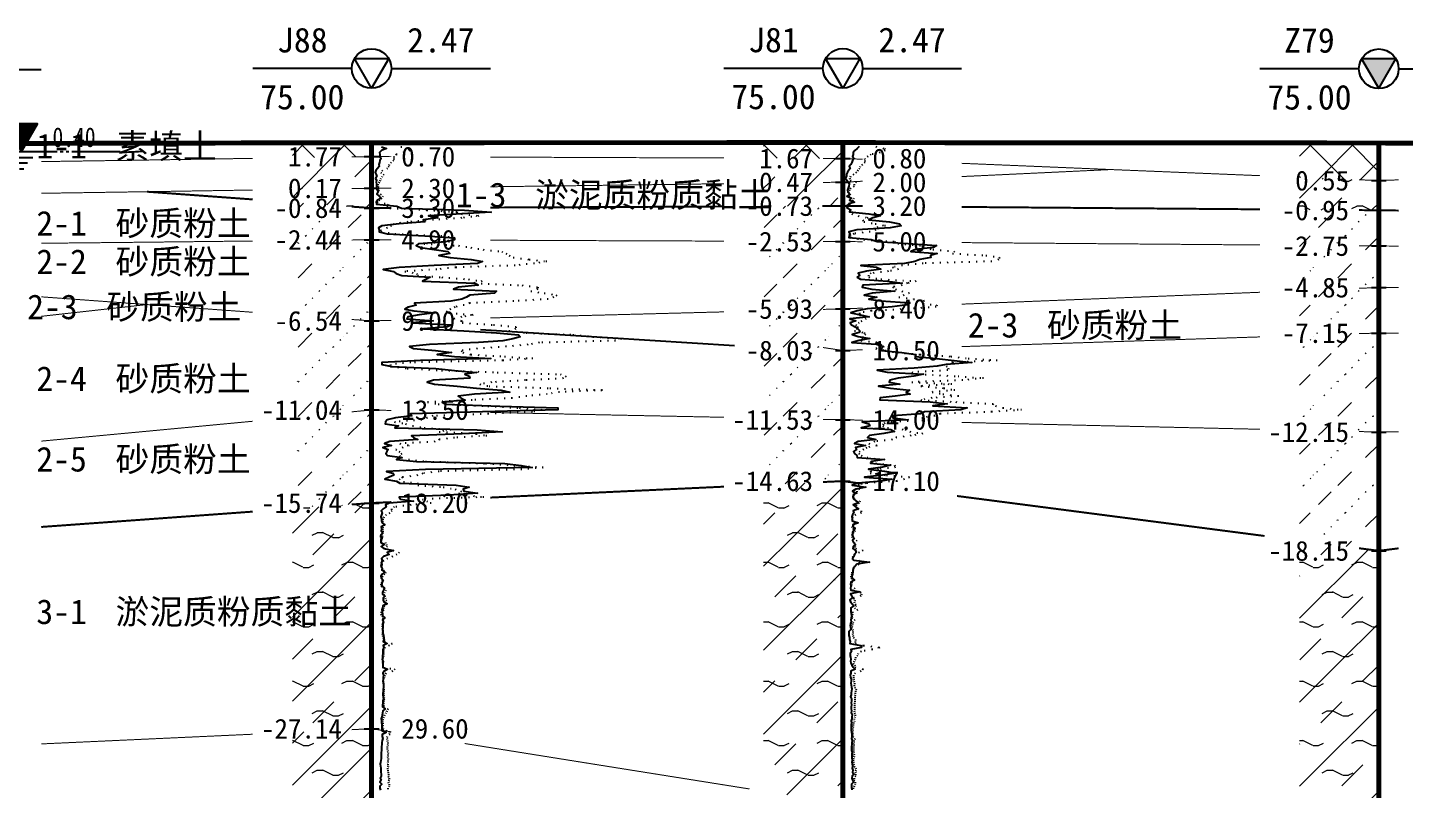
# Model space of a CAD drawing. Extents: x -37 to 3540, y -1485 to 297.
# Drawn here: x 127 to 266.1, y -1333.7 to -1256.7 of the extents above; entities that cross this region are included whole.
import ezdxf
from ezdxf.enums import TextEntityAlignment as Align

# ---------------------------------------------------------------- set-up
doc = ezdxf.new("R2010")
doc.units = 0
doc.linetypes.add('DOT', pattern=[6.35, 0, -6.35])
doc.layers.get('0').update_dxf_attribs({"linetype": 'CONTINUOUS'})
for name, color, linetype in [('CURVE', 200, 'CONTINUOUS'), ('HOLE', 41, 'CONTINUOUS'), ('STRATUM', 241, 'CONTINUOUS')]:
    doc.layers.add(name, color=color, linetype=linetype)
doc.layers.add('HATCH', color=7, linetype='CONTINUOUS', lineweight=13)
doc.styles.add('ST', font='')
doc.styles.get('ST').set_extended_font_data('SimSun')
pattern_1 = [(45, (112.367, -1485), (-2.12132, 2.12132), [10, 0]), (135, (112.367, -1485), (-2.12132, -2.12132), [10, 0])]
pattern_2 = [(45, (112.367, -1485), (-4.24264, 4.24264), [10, 0]), (45, (113.428, -1488.182), (-2.12132, 6.36396), [3, -3])]
pattern_3 = [(45, (112.367, -1485), (-4.24264, 4.24264), [10, 0]), (45, (113.428, -1488.182), (-2.12132, 6.36396), [3, -3]), (26.565, (113.4412, -1485.2536), (5.999823, 5.999812), [0.567, -12.849]), (0, (112.874, -1485.2536), (0, 6), [0.567, -5.433]), (26.565, (110.7857, -1485), (5.999823, 5.999812), [0.567, -12.849]), (0, (111.293, -1484.7464), (0, 6), [0.567, -5.433]), (153.435, (112.8742, -1485.2536), (-5.999818, -5e-06), [1.134, -12.2826]), (26.565, (116.4412, -1482.2536), (5.999823, 5.999812), [0.567, -12.849]), (0, (115.874, -1482.2536), (0, 6), [0.567, -5.433]), (26.565, (113.7857, -1482), (5.999823, 5.999812), [0.567, -12.849]), (0, (114.293, -1481.7464), (0, 6), [0.567, -5.433]), (153.435, (115.8742, -1482.2536), (-5.999818, -5e-06), [1.134, -12.2826])]
pattern_4 = [(45, (112.367, -1485), (-7e-07, 6.99998), [1.97196, -7.92754]), (45, (115.18, -1482.171), (-7e-07, 6.99998), [1.99367, -7.90583]), (45, (117.4345, -1479.918), (-7e-07, 6.99998), [1.8136, -8.08588]), (26.565, (112.367, -1481.5), (7, 7), [0.0965, -15.55598]), (36.8699, (113.067, -1480.8), (7, 7), [0.19775, -34.80225]), (315, (115.867, -1478.024), (6.99998, 1e-06), [0.03305, -9.86644]), (26.565, (115.867, -1485), (7, 7), [0.14475, -15.50773]), (26.565, (116.567, -1484.3), (7, 7), [0.10528, -15.5472]), (90, (116.917, -1483.95), (-7, -5e-07), [0.02877, -6.97123]), (26.565, (117.267, -1483.6), (7, 7), [0.091, -31.21394]), (36.8699, (117.967, -1482.9), (7, 7), [0.1107, -34.8893]), (45, (118.667, -1482.2), (-2e-07, 6.99998), [0.10911, -9.79038]), (315, (119.281, -1481.452), (6.99998, 1e-06), [0.03305, -9.86644]), (36.8699, (113.767, -1480.1), (7, 7), [0.10224, -34.89776]), (53.1301, (114.467, -1479.4), (14, 21), [0.13438, -34.86562]), (53.1301, (115.167, -1478.7), (14, 21), [0.12625, -34.87375])]

# ---------------------------------------------------------------- blocks, each defined once
blk = doc.blocks.new('H_cpt_hole')
for p, q in [((-1.73, 1), (1.73, 1)), ((0, -2), (-1.73, 1)), ((1.73, 1), (0, -2))]:
    blk.add_line(p, q)
blk.add_circle((0, 0), 2)
blk = doc.blocks.new('H_spt_hole')
blk.add_hatch(color=256).paths.add_polyline_path([(1.73, 1), (-1.73, 1), (0, -2)])
blk.add_lwpolyline([(0, -2), (1.73, 1), (-1.73, 1)], close=True)
blk.add_circle((0, 0), 2)
blk = doc.blocks.new('Gwl')
blk.add_lwpolyline([(0, 0, 0, 3.22, 0), (0, 2.79, 3.22, 3.22, 0)], format="xyseb")
blk.add_lwpolyline([(0, 0), (1.61, 2.79), (-1.61, 2.79)], close=True)
for points in [[(-2.63, 0), (3.61, 0)], [(3.93, 0), (4.21, 0)], [(4.53, 0), (4.8, 0)], [(5.09, 0), (9.99, 0)], [(-1.09, -0.61), (1.16, -0.61)], [(-0.54, -1.14), (0.61, -1.14)], [(-0.19, -1.74), (0.26, -1.74)]]:
    blk.add_lwpolyline(points)
at = {"style": 'ST', "width": 0.8}
blk.add_attdef('*GWL', (3.14, 0.45), '', height=2, dxfattribs=at)

msp = doc.modelspace()

# ---------------------------------------------------------------- hatches: boundary and pattern name
at = {"layer": 'HATCH'}
h = msp.add_hatch(dxfattribs=at)
h.set_pattern_fill('STT', color=50, style=0)
h.set_pattern_definition(pattern_1)
h.paths.add_polyline_path([(161.79, -1268.35), (153.79, -1268.37), (153.79, -1269.87), (161.79, -1269.75)])
h.paths.add_polyline_path([(152.58, -1271.24), (159.27, -1271.24), (159.27, -1268.32), (152.58, -1268.32)], flags=9)
h = msp.add_hatch(dxfattribs=at)
h.set_pattern_fill('FZNT', color=32, style=0)
h.set_pattern_definition(pattern_2)
h.paths.add_polyline_path([(161.79, -1269.75), (153.79, -1269.87), (153.79, -1273.07), (161.79, -1272.95)])
h.paths.add_polyline_path([(152.58, -1274.44), (159.28, -1274.44), (159.28, -1271.51), (152.58, -1271.51)], flags=9)
h.paths.add_polyline_path([(152.58, -1271.24), (159.27, -1271.24), (159.27, -1268.32), (152.58, -1268.32)], flags=9)
h = msp.add_hatch(dxfattribs=at)
h.set_pattern_fill('STT', color=50, style=0)
h.set_pattern_definition(pattern_1)
h.paths.add_polyline_path([(209.38, -1268.34), (201.38, -1268.34), (201.38, -1269.91), (209.38, -1269.94)])
h.paths.add_polyline_path([(200.17, -1271.43), (206.87, -1271.43), (206.87, -1268.49), (200.17, -1268.49)], flags=9)
h = msp.add_hatch(dxfattribs=at)
h.set_pattern_fill('FZNT', color=32, style=0)
h.set_pattern_definition(pattern_2)
h.paths.add_polyline_path([(209.38, -1269.94), (201.38, -1269.91), (201.38, -1272.44), (209.38, -1272.34)])
h.paths.add_polyline_path([(180.07, -1276.29), (206.74, -1276.29), (206.74, -1271.35), (180.07, -1271.35)], flags=9)
h.paths.add_polyline_path([(200.17, -1273.83), (206.87, -1273.83), (206.87, -1270.89), (200.17, -1270.89)], flags=9)
h.paths.add_polyline_path([(200.17, -1271.43), (206.87, -1271.43), (206.87, -1268.49), (200.17, -1268.49)], flags=9)
h = msp.add_hatch(dxfattribs=at)
h.set_pattern_fill('STT', color=50, style=0)
h.set_pattern_definition(pattern_1)
h.paths.add_polyline_path([(263.52, -1268.38), (255.52, -1268.37), (255.52, -1271.85), (263.52, -1272.18)])
h.paths.add_polyline_path([(254.31, -1273.66), (261.01, -1273.66), (261.01, -1270.73), (254.31, -1270.73)], flags=9)
h = msp.add_hatch(dxfattribs=at)
h.set_pattern_fill('YNFNT', color=251, style=0)
h.set_pattern_definition(pattern_3)
h.paths.add_polyline_path([(209.38, -1272.34), (201.38, -1272.44), (201.38, -1274.77), (209.38, -1274.74)])
h.paths.add_polyline_path([(180.07, -1276.29), (206.74, -1276.29), (206.74, -1271.35), (180.07, -1271.35)], flags=9)
h.paths.add_polyline_path([(198.74, -1276.23), (206.87, -1276.23), (206.87, -1273.29), (198.74, -1273.29)], flags=9)
h.paths.add_polyline_path([(200.17, -1273.83), (206.87, -1273.83), (206.87, -1270.89), (200.17, -1270.89)], flags=9)
h = msp.add_hatch(dxfattribs=at)
h.set_pattern_fill('YNFNT', color=251, style=0)
h.set_pattern_definition(pattern_3)
h.paths.add_polyline_path([(263.52, -1272.18), (255.52, -1271.85), (255.52, -1275.11), (263.52, -1275.18)])
h.paths.add_polyline_path([(252.88, -1276.66), (261.01, -1276.66), (261.01, -1273.73), (252.88, -1273.73)], flags=9)
h.paths.add_polyline_path([(254.31, -1273.66), (261.01, -1273.66), (261.01, -1270.73), (254.31, -1270.73)], flags=9)
h = msp.add_hatch(dxfattribs=at)
h.set_pattern_fill('YNFNT', color=251, style=0)
h.set_pattern_definition(pattern_3)
h.paths.add_polyline_path([(161.79, -1272.95), (153.79, -1273.07), (153.79, -1274.37), (161.79, -1274.95)])
h.paths.add_polyline_path([(151.15, -1276.44), (159.28, -1276.44), (159.28, -1273.51), (151.15, -1273.51)], flags=9)
h.paths.add_polyline_path([(152.58, -1274.44), (159.28, -1274.44), (159.28, -1271.51), (152.58, -1271.51)], flags=9)
h = msp.add_hatch(dxfattribs=at)
h.set_pattern_fill('SZFT', color=52, style=0)
h.set_pattern_definition(pattern_4)
h.paths.add_polyline_path([(209.38, -1274.74), (201.38, -1274.77), (201.38, -1278.31), (209.38, -1278.34)])
h.paths.add_polyline_path([(180.07, -1276.29), (206.74, -1276.29), (206.74, -1271.35), (180.07, -1271.35)], flags=9)
h.paths.add_polyline_path([(198.74, -1279.83), (206.87, -1279.83), (206.87, -1276.89), (198.74, -1276.89)], flags=9)
h.paths.add_polyline_path([(198.74, -1276.23), (206.87, -1276.23), (206.87, -1273.29), (198.74, -1273.29)], flags=9)
h = msp.add_hatch(dxfattribs=at)
h.set_pattern_fill('SZFT', color=52, style=0)
h.set_pattern_definition(pattern_4)
h.paths.add_polyline_path([(161.79, -1274.95), (153.79, -1274.37), (153.79, -1278.24), (161.79, -1278.15)])
h.paths.add_polyline_path([(151.15, -1279.64), (159.27, -1279.64), (159.27, -1276.74), (151.15, -1276.74)], flags=9)
h.paths.add_polyline_path([(151.15, -1276.44), (159.28, -1276.44), (159.28, -1273.51), (151.15, -1273.51)], flags=9)
h = msp.add_hatch(dxfattribs=at)
h.set_pattern_fill('SZFT', color=52, style=0)
h.set_pattern_definition(pattern_4)
h.paths.add_polyline_path([(263.52, -1275.18), (255.52, -1275.11), (255.52, -1278.71), (263.52, -1278.78)])
h.paths.add_polyline_path([(252.88, -1280.26), (261, -1280.26), (261, -1277.36), (252.88, -1277.36)], flags=9)
h.paths.add_polyline_path([(252.88, -1276.66), (261.01, -1276.66), (261.01, -1273.73), (252.88, -1273.73)], flags=9)
h = msp.add_hatch(dxfattribs=at)
h.set_pattern_fill('SZFT', color=52, style=0)
h.set_pattern_definition(pattern_4)
h.paths.add_polyline_path([(161.79, -1278.15), (153.79, -1278.24), (153.79, -1285.77), (161.79, -1286.35)])
h.paths.add_polyline_path([(151.15, -1287.84), (159.28, -1287.84), (159.28, -1284.91), (151.15, -1284.91)], flags=9)
h.paths.add_polyline_path([(151.15, -1279.64), (159.27, -1279.64), (159.27, -1276.74), (151.15, -1276.74)], flags=9)
h = msp.add_hatch(dxfattribs=at)
h.set_pattern_fill('SZFT', color=52, style=0)
h.set_pattern_definition(pattern_4)
h.paths.add_polyline_path([(209.38, -1278.34), (201.38, -1278.31), (201.38, -1285.34), (209.38, -1285.14)])
h.paths.add_polyline_path([(198.74, -1286.63), (206.87, -1286.63), (206.87, -1283.69), (198.74, -1283.69)], flags=9)
h.paths.add_polyline_path([(198.74, -1279.83), (206.87, -1279.83), (206.87, -1276.89), (198.74, -1276.89)], flags=9)
h = msp.add_hatch(dxfattribs=at)
h.set_pattern_fill('SZFT', color=52, style=0)
h.set_pattern_definition(pattern_4)
h.paths.add_polyline_path([(263.52, -1278.78), (255.52, -1278.71), (255.52, -1283.3), (263.52, -1282.98)])
h.paths.add_polyline_path([(252.88, -1284.46), (261.01, -1284.46), (261.01, -1281.53), (252.88, -1281.53)], flags=9)
h.paths.add_polyline_path([(252.88, -1280.26), (261, -1280.26), (261, -1277.36), (252.88, -1277.36)], flags=9)
h = msp.add_hatch(dxfattribs=at)
h.set_pattern_fill('SZFT', color=52, style=0)
h.set_pattern_definition(pattern_4)
h.paths.add_polyline_path([(263.52, -1282.98), (255.52, -1283.3), (255.52, -1287.84), (263.52, -1287.58)])
h.paths.add_polyline_path([(252.88, -1289.06), (261, -1289.06), (261, -1286.15), (252.88, -1286.15)], flags=9)
h.paths.add_polyline_path([(252.88, -1284.46), (261.01, -1284.46), (261.01, -1281.53), (252.88, -1281.53)], flags=9)
h = msp.add_hatch(dxfattribs=at)
h.set_pattern_fill('SZFT', color=52, style=0)
h.set_pattern_definition(pattern_4)
h.paths.add_polyline_path([(161.79, -1286.35), (153.79, -1285.77), (153.79, -1296.11), (161.79, -1295.35)])
h.paths.add_polyline_path([(149.72, -1296.84), (159.28, -1296.84), (159.28, -1293.91), (149.72, -1293.91)], flags=9)
h.paths.add_polyline_path([(151.15, -1287.84), (159.28, -1287.84), (159.28, -1284.91), (151.15, -1284.91)], flags=9)
h = msp.add_hatch(dxfattribs=at)
h.set_pattern_fill('SZFT', color=52, style=0)
h.set_pattern_definition(pattern_4)
h.paths.add_polyline_path([(209.38, -1285.14), (201.38, -1285.34), (201.38, -1288.13), (209.38, -1289.34)])
h.paths.add_polyline_path([(198.74, -1290.83), (206.87, -1290.83), (206.87, -1287.89), (198.74, -1287.89)], flags=9)
h.paths.add_polyline_path([(198.74, -1286.63), (206.87, -1286.63), (206.87, -1283.69), (198.74, -1283.69)], flags=9)
h = msp.add_hatch(dxfattribs=at)
h.set_pattern_fill('SZFT', color=52, style=0)
h.set_pattern_definition(pattern_4)
h.paths.add_polyline_path([(263.52, -1287.58), (255.52, -1287.84), (255.52, -1297.39), (263.52, -1297.58)])
h.paths.add_polyline_path([(251.45, -1299.06), (261, -1299.06), (261, -1296.15), (251.45, -1296.15)], flags=9)
h.paths.add_polyline_path([(252.88, -1289.06), (261, -1289.06), (261, -1286.15), (252.88, -1286.15)], flags=9)
h = msp.add_hatch(dxfattribs=at)
h.set_pattern_fill('SZFT', color=52, style=0)
h.set_pattern_definition(pattern_4)
h.paths.add_polyline_path([(209.38, -1289.34), (201.38, -1288.13), (201.38, -1296.17), (209.38, -1296.34)])
h.paths.add_polyline_path([(197.31, -1297.83), (206.87, -1297.83), (206.87, -1294.89), (197.31, -1294.89)], flags=9)
h.paths.add_polyline_path([(198.74, -1290.83), (206.87, -1290.83), (206.87, -1287.89), (198.74, -1287.89)], flags=9)
h = msp.add_hatch(dxfattribs=at)
h.set_pattern_fill('SZFT', color=52, style=0)
h.set_pattern_definition(pattern_4)
h.paths.add_polyline_path([(161.79, -1295.35), (153.79, -1296.11), (153.79, -1305.33), (161.79, -1304.75)])
h.paths.add_polyline_path([(149.72, -1306.24), (159.27, -1306.24), (159.27, -1303.32), (149.72, -1303.32)], flags=9)
h.paths.add_polyline_path([(149.72, -1296.84), (159.28, -1296.84), (159.28, -1293.91), (149.72, -1293.91)], flags=9)
h = msp.add_hatch(dxfattribs=at)
h.set_pattern_fill('SZFT', color=52, style=0)
h.set_pattern_definition(pattern_4)
h.paths.add_polyline_path([(209.38, -1296.34), (201.38, -1296.17), (201.38, -1302.91), (209.38, -1302.54)])
h.paths.add_polyline_path([(197.31, -1304.03), (206.87, -1304.03), (206.87, -1301.09), (197.31, -1301.09)], flags=9)
h.paths.add_polyline_path([(197.31, -1297.83), (206.87, -1297.83), (206.87, -1294.89), (197.31, -1294.89)], flags=9)
h = msp.add_hatch(dxfattribs=at)
h.set_pattern_fill('SZFT', color=52, style=0)
h.set_pattern_definition(pattern_4)
h.paths.add_polyline_path([(263.52, -1297.58), (255.52, -1297.39), (255.52, -1308.54), (263.52, -1309.58)])
h.paths.add_polyline_path([(251.45, -1311.06), (261.01, -1311.06), (261.01, -1308.13), (251.45, -1308.13)], flags=9)
h.paths.add_polyline_path([(251.45, -1299.06), (261, -1299.06), (261, -1296.15), (251.45, -1296.15)], flags=9)
h = msp.add_hatch(dxfattribs=at)
h.set_pattern_fill('YNFNT', color=251, style=0)
h.set_pattern_definition(pattern_3)
h.paths.add_polyline_path([(209.38, -1302.54), (201.38, -1302.91), (201.38, -1333.86), (209.38, -1335.14)])
h.paths.add_polyline_path([(197.31, -1336.63), (206.87, -1336.63), (206.87, -1333.69), (197.31, -1333.69)], flags=9)
h.paths.add_polyline_path([(197.31, -1304.03), (206.87, -1304.03), (206.87, -1301.09), (197.31, -1301.09)], flags=9)
h = msp.add_hatch(dxfattribs=at)
h.set_pattern_fill('YNFNT', color=251, style=0)
h.set_pattern_definition(pattern_3)
h.paths.add_polyline_path([(161.79, -1304.75), (153.79, -1305.33), (153.79, -1327.92), (161.79, -1327.55)])
h.paths.add_polyline_path([(149.72, -1329.04), (159.27, -1329.04), (159.27, -1326.12), (149.72, -1326.12)], flags=9)
h.paths.add_polyline_path([(149.72, -1306.24), (159.27, -1306.24), (159.27, -1303.32), (149.72, -1303.32)], flags=9)
h = msp.add_hatch(dxfattribs=at)
h.set_pattern_fill('YNFNT', color=251, style=0)
h.set_pattern_definition(pattern_3)
h.paths.add_polyline_path([(263.52, -1309.58), (255.52, -1308.54), (255.52, -1335.34), (263.52, -1335.38)])
h.paths.add_polyline_path([(251.45, -1336.86), (261.01, -1336.86), (261.01, -1333.93), (251.45, -1333.93)], flags=9)
h.paths.add_polyline_path([(251.45, -1311.06), (261.01, -1311.06), (261.01, -1308.13), (251.45, -1308.13)], flags=9)
h = msp.add_hatch(dxfattribs=at)
h.set_pattern_fill('YNNT', color=251, style=0)
h.set_pattern_definition([(45, (112.367, -1485), (-2.12132, 2.12132), [10, 0]), (26.565, (113.4412, -1485.2536), (5.999823, 5.999812), [0.567, -12.849]), (0, (112.874, -1485.2536), (0, 6), [0.567, -5.433]), (26.565, (110.7857, -1485), (5.999823, 5.999812), [0.567, -12.849]), (0, (111.293, -1484.7464), (0, 6), [0.567, -5.433]), (153.435, (112.8742, -1485.2536), (-5.999818, -5e-06), [1.134, -12.2826]), (26.565, (116.4412, -1482.2536), (5.999823, 5.999812), [0.567, -12.849]), (0, (115.874, -1482.2536), (0, 6), [0.567, -5.433]), (26.565, (113.7857, -1482), (5.999823, 5.999812), [0.567, -12.849]), (0, (114.293, -1481.7464), (0, 6), [0.567, -5.433]), (153.435, (115.8742, -1482.2536), (-5.999818, -5e-06), [1.134, -12.2826])])
h.paths.add_polyline_path([(161.79, -1327.55), (153.79, -1327.92), (153.79, -1348.47), (161.79, -1348.35)])
h.paths.add_polyline_path([(149.72, -1349.84), (159.28, -1349.84), (159.28, -1346.91), (149.72, -1346.91)], flags=9)
h.paths.add_polyline_path([(149.72, -1329.04), (159.27, -1329.04), (159.27, -1326.12), (149.72, -1326.12)], flags=9)

# ---------------------------------------------------------------- linework, layer by layer
at = {"layer": 'CURVE', "color": 30, "linetype": 'Continuous'}
for points in [[(162.8, -1268.75), (163.3, -1268.95), (162.78, -1269.15), (162.6, -1269.35), (162.62, -1269.55), (162.61, -1269.75), (162.75, -1269.95), (162.62, -1270.15), (162.59, -1270.35), (162.52, -1270.55), (162.56, -1270.75), (162.4, -1270.95), (162.22, -1271.15), (162.16, -1271.35), (162.24, -1271.55), (162.31, -1271.75), (162.2, -1271.95), (162.3, -1272.15), (162.26, -1272.35), (162.3, -1272.55), (162.29, -1272.75), (162.3, -1272.95), (162.34, -1273.15), (162.45, -1273.35), (162.32, -1273.55), (162.56, -1273.75), (162.77, -1273.95), (162.39, -1274.15), (162.24, -1274.35), (162.28, -1274.55), (164.33, -1274.75), (164.81, -1274.95), (171.17, -1275.15), (173.88, -1275.35), (170.9, -1275.55), (167.53, -1275.75), (168.47, -1275.95), (167.01, -1276.15), (167.18, -1276.35), (164.59, -1276.55), (162.82, -1276.75), (162.5, -1276.95), (162.57, -1277.15), (162.57, -1277.35), (163.36, -1277.55), (167.16, -1277.75), (170.15, -1277.95), (170.18, -1278.15), (169.24, -1278.35), (166.53, -1278.55), (166.3, -1278.75), (166.72, -1278.95), (168.11, -1279.15), (169.5, -1279.35), (169.69, -1279.55), (168.59, -1279.75), (169.72, -1279.95), (171.84, -1280.15), (172.99, -1280.35), (172.5, -1280.55), (168.11, -1280.75), (164.58, -1280.95), (162.95, -1281.15), (164.01, -1281.35), (164.26, -1281.55), (164.84, -1281.75), (167.71, -1281.95), (167.33, -1282.15), (166.93, -1282.35), (172.23, -1282.55), (172.55, -1282.75), (170.58, -1282.95), (170.06, -1283.15), (174.4, -1283.35), (174.21, -1283.55), (171.73, -1283.75), (171.36, -1283.95), (170.92, -1284.15), (169.81, -1284.35), (166.13, -1284.55), (166.3, -1284.75), (165.5, -1284.95), (165.16, -1285.15), (166.05, -1285.35), (168.17, -1285.55), (166.58, -1285.75), (165.44, -1285.95), (165.35, -1286.15), (168.01, -1286.35), (165.9, -1286.55), (169.9, -1286.75), (169.47, -1286.95), (167.02, -1287.15), (171.1, -1287.35), (174.42, -1287.55), (176.62, -1287.75), (176.79, -1287.95), (176.06, -1288.15), (175.04, -1288.35), (172.59, -1288.55), (167.64, -1288.75), (165.62, -1288.95), (166.04, -1289.15), (168.25, -1289.35), (169.86, -1289.55), (168.43, -1289.75), (170.17, -1289.95), (173.84, -1290.15), (166.74, -1290.35), (162.83, -1290.55), (162.82, -1290.75), (163.84, -1290.95), (168.27, -1291.15), (170.15, -1291.35), (172.39, -1291.55), (171.21, -1291.75), (171.63, -1291.95), (171.73, -1292.15), (168.05, -1292.35), (167.39, -1292.55), (168.15, -1292.75), (170.43, -1292.95), (172.39, -1293.15), (174.88, -1293.35), (175.75, -1293.55), (172.17, -1293.75), (170.54, -1293.95), (170.83, -1294.15), (171.25, -1294.35), (168.91, -1294.55), (169.25, -1294.75), (174.75, -1294.95), (180.61, -1295.15), (180.6, -1295.35), (172.99, -1295.55), (165.72, -1295.75), (165.86, -1295.95), (164.19, -1296.15), (163.38, -1296.35), (163.2, -1296.55), (163.17, -1296.75), (164.5, -1296.95), (164.14, -1297.15), (172.45, -1297.35), (174.99, -1297.55), (170.95, -1297.75), (165.83, -1297.95), (166.07, -1298.15), (166.45, -1298.35), (163.64, -1298.55), (163.1, -1298.75), (163.79, -1298.95), (162.92, -1299.15), (163.46, -1299.35), (163.32, -1299.55), (163.24, -1299.75), (163.4, -1299.95), (164.85, -1300.15), (164.3, -1300.35), (166.31, -1300.55), (175.24, -1300.75), (176.91, -1300.95), (178.02, -1301.15), (167.23, -1301.35), (163.31, -1301.55), (163.93, -1301.75), (164.03, -1301.95), (163.57, -1302.15), (163.13, -1302.35), (164.32, -1302.55), (164.63, -1302.75), (170.32, -1302.95), (171.66, -1303.15), (171.04, -1303.35), (171.1, -1303.55), (172.49, -1303.75), (169.63, -1303.95), (164.57, -1304.15), (164.7, -1304.35), (166.03, -1304.55), (163.55, -1304.75), (163.2, -1304.95), (163.26, -1305.15), (162.95, -1305.35), (162.77, -1305.55), (162.86, -1305.75), (162.78, -1305.95), (162.71, -1306.15), (162.78, -1306.35), (162.78, -1306.55), (162.85, -1306.75), (163.14, -1306.95), (162.76, -1307.15), (162.8, -1307.35), (162.76, -1307.55), (162.92, -1307.75), (162.73, -1307.95), (162.7, -1308.15), (162.85, -1308.35), (162.73, -1308.55), (162.73, -1308.75), (163.05, -1308.95), (162.77, -1309.15), (163.04, -1309.35), (164, -1309.55), (163.37, -1309.75), (163.58, -1309.95), (163, -1310.15), (162.78, -1310.35), (162.87, -1310.55), (162.78, -1310.75), (162.83, -1310.95), (162.76, -1311.15), (162.87, -1311.35), (162.83, -1311.55), (163.14, -1311.75), (162.85, -1311.95), (162.73, -1312.15), (162.75, -1312.35), (162.95, -1312.55), (162.85, -1312.75), (162.8, -1312.95), (162.86, -1313.15), (163.08, -1313.35), (162.98, -1313.55), (162.89, -1313.75), (162.88, -1313.95), (163.14, -1314.15), (162.97, -1314.35), (162.95, -1314.55), (163.04, -1314.75), (163.36, -1314.95), (162.92, -1315.15), (162.88, -1315.35), (162.84, -1315.55), (162.87, -1315.75), (162.88, -1315.95), (162.89, -1316.15), (163.12, -1316.35), (162.9, -1316.55), (163.01, -1316.75), (162.91, -1316.95), (162.92, -1317.15), (162.93, -1317.35), (162.9, -1317.55), (162.91, -1317.75), (162.94, -1317.95), (162.98, -1318.15), (163.03, -1318.35), (163.02, -1318.55), (162.96, -1318.75), (163.38, -1318.95), (162.97, -1319.15), (163.02, -1319.35), (162.92, -1319.55), (162.93, -1319.75), (162.93, -1319.95), (162.9, -1320.15), (162.89, -1320.35), (162.87, -1320.55), (162.95, -1320.75), (162.92, -1320.95), (162.91, -1321.15), (162.91, -1321.35), (163.41, -1321.55), (163.06, -1321.75), (162.94, -1321.95), (162.98, -1322.15), (162.95, -1322.35), (162.95, -1322.55), (162.91, -1322.75), (162.95, -1322.95), (162.98, -1323.15), (162.98, -1323.35), (162.96, -1323.55), (162.96, -1323.75), (162.94, -1323.95), (162.92, -1324.15), (162.95, -1324.35), (163, -1324.55), (162.91, -1324.75), (162.93, -1324.95), (162.9, -1325.15), (162.9, -1325.35), (163.17, -1325.55), (162.94, -1325.75), (162.89, -1325.95), (162.85, -1326.15), (162.84, -1326.35), (162.75, -1326.55), (162.8, -1326.75), (162.78, -1326.95), (162.82, -1327.15), (162.81, -1327.35), (162.82, -1327.55), (162.83, -1327.75), (163.27, -1327.95), (162.86, -1328.15), (162.86, -1328.35), (162.91, -1328.55), (162.85, -1328.75), (162.84, -1328.95), (162.83, -1329.15), (162.78, -1329.35), (162.78, -1329.55), (162.78, -1329.75), (162.76, -1329.95), (162.77, -1330.15), (162.76, -1330.35), (162.75, -1330.55), (162.73, -1330.75), (162.68, -1330.95), (162.66, -1331.15), (162.69, -1331.35), (162.73, -1331.55), (162.72, -1331.75), (162.72, -1331.95), (162.75, -1332.15), (162.75, -1332.35), (162.66, -1332.55), (162.76, -1332.75), (162.63, -1332.95), (162.83, -1333.15), (162.64, -1333.35), (162.63, -1333.55), (162.69, -1333.75)], [(211.04, -1268.74), (210.84, -1268.94), (210.61, -1269.14), (210.44, -1269.34), (210.42, -1269.54), (210.37, -1269.74), (210.54, -1269.94), (210.38, -1270.14), (210.31, -1270.34), (210.2, -1270.54), (210.03, -1270.74), (210.14, -1270.94), (209.99, -1271.14), (209.87, -1271.34), (209.75, -1271.54), (209.75, -1271.74), (209.66, -1271.94), (209.78, -1272.14), (209.96, -1272.34), (210.04, -1272.54), (209.98, -1272.74), (209.92, -1272.94), (209.85, -1273.14), (209.89, -1273.34), (210.11, -1273.54), (209.8, -1273.74), (210.26, -1273.94), (210.07, -1274.14), (210.57, -1274.34), (210, -1274.54), (209.77, -1274.74), (209.83, -1274.94), (210.19, -1275.14), (210.07, -1275.34), (212.03, -1275.54), (213.15, -1275.74), (212.42, -1275.94), (212.02, -1276.14), (214.09, -1276.34), (215.1, -1276.54), (215.28, -1276.74), (214.17, -1276.94), (210.8, -1277.14), (209.99, -1277.34), (210.13, -1277.54), (210.03, -1277.74), (209.98, -1277.94), (212.25, -1278.14), (212.87, -1278.34), (216, -1278.54), (218.86, -1278.74), (218.51, -1278.94), (216.72, -1279.14), (216.26, -1279.34), (218.93, -1279.54), (218.24, -1279.74), (218.27, -1279.94), (217.16, -1280.14), (216.67, -1280.34), (215.61, -1280.54), (211.22, -1280.74), (212.8, -1280.94), (213.24, -1281.14), (211.78, -1281.34), (210.95, -1281.54), (211.09, -1281.74), (210.85, -1281.94), (211.16, -1282.14), (213.89, -1282.34), (215.37, -1282.54), (211.42, -1282.74), (211.35, -1282.94), (212.3, -1283.14), (214.64, -1283.34), (212.36, -1283.54), (211.53, -1283.74), (212.82, -1283.94), (212.01, -1284.14), (213.24, -1284.34), (216.16, -1284.54), (215.88, -1284.74), (214.36, -1284.94), (211.85, -1285.14), (210.84, -1285.34), (210.2, -1285.54), (211.17, -1285.74), (212.04, -1285.94), (210.11, -1286.14), (210.69, -1286.34), (210.12, -1286.54), (210.26, -1286.74), (210.65, -1286.94), (210.91, -1287.14), (211.11, -1287.34), (211.05, -1287.54), (210.34, -1287.74), (210.92, -1287.94), (212.1, -1288.14), (211.03, -1288.34), (210.28, -1288.54), (213.23, -1288.74), (213.4, -1288.94), (213.3, -1289.14), (213.3, -1289.34), (215.36, -1289.54), (216.75, -1289.74), (216.69, -1289.94), (218.86, -1290.14), (220.63, -1290.34), (222.41, -1290.54), (219.81, -1290.74), (218.91, -1290.94), (216.58, -1291.14), (212.86, -1291.34), (213.86, -1291.54), (217.52, -1291.74), (216.56, -1291.94), (214.97, -1292.14), (214.14, -1292.34), (214.07, -1292.54), (215.13, -1292.74), (213, -1292.94), (214.21, -1293.14), (216.12, -1293.34), (215.8, -1293.54), (216.2, -1293.74), (214.69, -1293.94), (213.15, -1294.14), (213.11, -1294.34), (218.22, -1294.54), (219.93, -1294.74), (218.47, -1294.94), (221.94, -1295.14), (221.31, -1295.34), (217.62, -1295.54), (217.24, -1295.74), (214.43, -1295.94), (214.43, -1296.14), (216, -1296.34), (211.35, -1296.54), (212, -1296.74), (212.13, -1296.94), (211.25, -1297.14), (214.22, -1297.34), (214.59, -1297.54), (213.52, -1297.74), (212.09, -1297.94), (211.89, -1298.14), (212.73, -1298.34), (210.93, -1298.54), (210.58, -1298.74), (211.67, -1298.94), (210.68, -1299.14), (210.77, -1299.34), (210.47, -1299.54), (210.56, -1299.74), (210.81, -1299.94), (210.84, -1300.14), (213.59, -1300.34), (212.27, -1300.54), (212.18, -1300.74), (214.21, -1300.94), (213.4, -1301.14), (211.99, -1301.34), (213.59, -1301.54), (214.78, -1301.74), (213.38, -1301.94), (211.57, -1302.14), (214.35, -1302.34), (213.26, -1302.54), (210.89, -1302.74), (210.33, -1302.94), (211.71, -1303.14), (210.71, -1303.34), (210.37, -1303.54), (210.71, -1303.74), (210.42, -1303.94), (210.4, -1304.14), (210.46, -1304.34), (210.71, -1304.54), (210.97, -1304.74), (210.44, -1304.94), (210.67, -1305.14), (210.96, -1305.34), (210.44, -1305.54), (210.51, -1305.74), (210.38, -1305.94), (210.29, -1306.14), (210.33, -1306.34), (210.33, -1306.54), (210.95, -1306.74), (210.39, -1306.94), (210.4, -1307.14), (210.65, -1307.34), (210.5, -1307.54), (210.36, -1307.74), (210.36, -1307.94), (210.4, -1308.14), (210.49, -1308.34), (210.38, -1308.54), (210.48, -1308.74), (210.68, -1308.94), (210.42, -1309.14), (210.4, -1309.34), (210.67, -1309.54), (210.74, -1309.74), (210.54, -1309.94), (210.49, -1310.14), (210.37, -1310.34), (210.49, -1310.54), (212.09, -1310.74), (210.81, -1310.94), (210.62, -1311.14), (210.44, -1311.34), (210.39, -1311.54), (210.39, -1311.74), (210.36, -1311.94), (210.3, -1312.14), (210.33, -1312.34), (210.58, -1312.54), (210.2, -1312.74), (210.15, -1312.94), (210.2, -1313.14), (210.15, -1313.34), (210.19, -1313.54), (211.12, -1313.74), (210.17, -1313.94), (210.28, -1314.14), (210.34, -1314.34), (210.1, -1314.54), (210.17, -1314.74), (210.33, -1314.94), (210.49, -1315.14), (210.2, -1315.34), (210.19, -1315.54), (210.2, -1315.74), (210.23, -1315.94), (210.25, -1316.14), (210.24, -1316.34), (210.21, -1316.54), (210.23, -1316.74), (210.15, -1316.94), (210.14, -1317.14), (210.15, -1317.34), (210.19, -1317.54), (210.01, -1317.74), (210, -1317.94), (210.01, -1318.14), (210.05, -1318.34), (210.07, -1318.54), (210.13, -1318.74), (210.11, -1318.94), (211.22, -1319.14), (211.28, -1319.34), (210.21, -1319.54), (210.26, -1319.74), (210.14, -1319.94), (210.12, -1320.14), (210.17, -1320.34), (210.19, -1320.54), (210.17, -1320.74), (210.18, -1320.94), (210.31, -1321.14), (210.44, -1321.34), (210.62, -1321.54), (210.18, -1321.74), (210.19, -1321.94), (210.14, -1322.14), (210.17, -1322.34), (210.23, -1322.54), (210.24, -1322.74), (210.19, -1322.94), (210.23, -1323.14), (210.26, -1323.34), (210.28, -1323.54), (210.25, -1323.74), (210.24, -1323.94), (210.24, -1324.14), (210.17, -1324.34), (210.26, -1324.54), (210.26, -1324.74), (210.24, -1324.94), (210.26, -1325.14), (210.23, -1325.34), (210.24, -1325.54), (210.25, -1325.74), (210.24, -1325.94), (210.33, -1326.14), (210.31, -1326.34), (210.3, -1326.54), (210.24, -1326.74), (210.25, -1326.94), (210.24, -1327.14), (210.23, -1327.34), (210.24, -1327.54), (210.24, -1327.74), (210.27, -1327.94), (210.28, -1328.14), (210.31, -1328.34), (210.26, -1328.54), (210.33, -1328.74), (210.3, -1328.94), (210.3, -1329.14), (210.26, -1329.34), (210.27, -1329.54), (210.27, -1329.74), (210.33, -1329.94), (210.28, -1330.14), (210.29, -1330.34), (210.29, -1330.54), (210.33, -1330.74), (210.28, -1330.94), (210.33, -1331.14), (210.35, -1331.34), (210.34, -1331.54), (210.39, -1331.74), (210.38, -1331.94), (210.5, -1332.14), (210.33, -1332.34), (210.3, -1332.54), (210.37, -1332.74), (210.46, -1332.94), (210.27, -1333.14), (210.26, -1333.34), (210.26, -1333.54), (210.29, -1333.74)]]:
    msp.add_lwpolyline(points, dxfattribs=at)
at = {"layer": 'CURVE', "color": 100, "linetype": 'DOT', "ltscale": 0.1}
for points in [[(164.76, -1268.75), (165.53, -1268.95), (165.65, -1269.15), (165.07, -1269.35), (164.28, -1269.55), (164.04, -1269.75), (164.04, -1269.95), (164.01, -1270.15), (163.76, -1270.35), (163.55, -1270.55), (163.53, -1270.75), (163.41, -1270.95), (162.9, -1271.15), (162.72, -1271.35), (163.04, -1271.55), (162.87, -1271.75), (162.73, -1271.95), (162.65, -1272.15), (162.58, -1272.35), (162.42, -1272.55), (162.45, -1272.75), (162.38, -1272.95), (162.57, -1273.15), (162.39, -1273.35), (162.66, -1273.55), (162.94, -1273.75), (162.81, -1273.95), (162.59, -1274.15), (162.35, -1274.35), (163.47, -1274.55), (163.34, -1274.75), (163.63, -1274.95), (167.36, -1275.15), (170.4, -1275.35), (170.89, -1275.55), (172.63, -1275.75), (170.89, -1275.95), (168.04, -1276.15), (165.48, -1276.35), (164.03, -1276.55), (163.8, -1276.75), (163.4, -1276.95), (162.7, -1277.15), (162.75, -1277.35), (164.14, -1277.55), (168.8, -1277.75), (170.17, -1277.95), (169.47, -1278.15), (169.65, -1278.35), (167.08, -1278.55), (170.57, -1278.75), (171.8, -1278.95), (173.07, -1279.15), (174.93, -1279.35), (175.35, -1279.55), (175.69, -1279.75), (176.1, -1279.95), (177.71, -1280.15), (179.5, -1280.35), (178.25, -1280.55), (176.29, -1280.75), (170.29, -1280.95), (168.39, -1281.15), (165.16, -1281.35), (166.34, -1281.55), (166.42, -1281.75), (168.87, -1281.95), (171.58, -1282.15), (172.97, -1282.35), (172.11, -1282.55), (176.99, -1282.75), (178.58, -1282.95), (178.58, -1283.15), (177.86, -1283.35), (179.23, -1283.55), (180.49, -1283.75), (180.19, -1283.95), (179.64, -1284.15), (176.17, -1284.35), (171.7, -1284.55), (171.14, -1284.75), (170.22, -1284.95), (169.8, -1285.15), (169.31, -1285.35), (169.59, -1285.55), (172.04, -1285.75), (170.91, -1285.95), (170.05, -1286.15), (170.92, -1286.35), (170.94, -1286.55), (174.1, -1286.75), (176.37, -1286.95), (176.36, -1287.15), (175.66, -1287.35), (177.42, -1287.55), (182.13, -1287.75), (184.15, -1287.95), (187.03, -1288.15), (186.44, -1288.35), (178.76, -1288.55), (177.6, -1288.75), (175.4, -1288.95), (172.49, -1289.15), (170.88, -1289.35), (171, -1289.55), (171.82, -1289.75), (175.21, -1289.95), (178.07, -1290.15), (175.03, -1290.35), (165.76, -1290.55), (163.67, -1290.75), (163.71, -1290.95), (165.37, -1291.15), (168.85, -1291.35), (174.49, -1291.55), (180.86, -1291.75), (181.43, -1291.95), (181.18, -1292.15), (177.33, -1292.35), (173.92, -1292.55), (172.71, -1292.75), (173.65, -1292.95), (179.8, -1293.15), (185.1, -1293.35), (180.77, -1293.55), (179.54, -1293.75), (177.48, -1293.95), (176, -1294.15), (171.94, -1294.35), (167.45, -1294.55), (168.51, -1294.75), (173.54, -1294.95), (176.73, -1295.15), (179.01, -1295.35), (178.05, -1295.55), (173.6, -1295.75), (168, -1295.95), (167.44, -1296.15), (166.87, -1296.35), (164.12, -1296.55), (165.22, -1296.75), (165.93, -1296.95), (167.1, -1297.15), (169.81, -1297.35), (168.63, -1297.55), (172.37, -1297.75), (173.44, -1297.95), (170.17, -1298.15), (168.63, -1298.35), (168.21, -1298.55), (164.65, -1298.75), (165.6, -1298.95), (164.98, -1299.15), (164.23, -1299.35), (164.55, -1299.55), (164.83, -1299.75), (164.6, -1299.95), (164.82, -1300.15), (165.51, -1300.35), (167.23, -1300.55), (173.29, -1300.75), (176.16, -1300.95), (179.13, -1301.15), (176.95, -1301.35), (168.61, -1301.55), (166.97, -1301.75), (166.47, -1301.95), (164.9, -1302.15), (164.66, -1302.35), (164.27, -1302.55), (166.49, -1302.75), (166.45, -1302.95), (169.02, -1303.15), (170.23, -1303.35), (170.86, -1303.55), (170.57, -1303.75), (171.34, -1303.95), (173.14, -1304.15), (166.92, -1304.35), (167.36, -1304.55), (167.82, -1304.75), (165.79, -1304.95), (164.07, -1305.15), (163.8, -1305.35), (163.83, -1305.55), (163.63, -1305.75), (163.26, -1305.95), (163.04, -1306.15), (162.93, -1306.35), (162.89, -1306.55), (162.88, -1306.75), (163.13, -1306.95), (162.91, -1307.15), (162.89, -1307.35), (162.91, -1307.55), (162.94, -1307.75), (162.82, -1307.95), (162.91, -1308.15), (162.73, -1308.35), (162.75, -1308.55), (163.16, -1308.75), (163.27, -1308.95), (163.36, -1309.15), (163.1, -1309.35), (163.95, -1309.55), (164.57, -1309.75), (164.35, -1309.95), (163.92, -1310.15), (163.41, -1310.35), (163.02, -1310.55), (162.77, -1310.75), (162.71, -1310.95), (162.71, -1311.15), (162.78, -1311.35), (162.97, -1311.55), (163.2, -1311.75), (163.11, -1311.95), (162.91, -1312.15), (162.78, -1312.35), (162.9, -1312.55), (162.84, -1312.75), (162.74, -1312.95), (162.74, -1313.15), (162.97, -1313.35), (163.24, -1313.55), (163.1, -1313.75), (163.01, -1313.95), (163.11, -1314.15), (163.15, -1314.35), (163.29, -1314.55), (163.17, -1314.75), (163.34, -1314.95), (163.08, -1315.15), (162.96, -1315.35), (163.02, -1315.55), (162.77, -1315.75), (162.74, -1315.95), (162.82, -1316.15), (162.97, -1316.35), (162.88, -1316.55), (162.97, -1316.75), (162.89, -1316.95), (162.85, -1317.15), (162.86, -1317.35), (162.93, -1317.55), (162.9, -1317.75), (162.86, -1317.95), (162.9, -1318.15), (162.97, -1318.35), (163.05, -1318.55), (163.08, -1318.75), (163.86, -1318.95), (163.6, -1319.15), (163.16, -1319.35), (163.01, -1319.55), (162.99, -1319.75), (162.98, -1319.95), (163, -1320.15), (162.94, -1320.35), (162.88, -1320.55), (162.88, -1320.75), (162.9, -1320.95), (162.94, -1321.15), (162.9, -1321.35), (164.15, -1321.55), (163.92, -1321.75), (163.27, -1321.95), (163.12, -1322.15), (163.05, -1322.35), (162.97, -1322.55), (162.97, -1322.75), (162.98, -1322.95), (162.98, -1323.15), (162.98, -1323.35), (163.04, -1323.55), (163.02, -1323.75), (162.99, -1323.95), (163.01, -1324.15), (163.02, -1324.35), (163.08, -1324.55), (162.98, -1324.75), (162.98, -1324.95), (162.99, -1325.15), (163.01, -1325.35), (163.46, -1325.55), (163.34, -1325.75), (163.24, -1325.95), (163.09, -1326.15), (163, -1326.35), (162.93, -1326.55), (162.85, -1326.75), (162.91, -1326.95), (162.93, -1327.15), (162.87, -1327.35), (162.96, -1327.55), (163.23, -1327.75), (163.55, -1327.95), (163.65, -1328.15), (163.35, -1328.35), (163.34, -1328.55), (163.37, -1328.75), (163.44, -1328.95), (163.44, -1329.15), (163.36, -1329.35), (163.36, -1329.55), (163.4, -1329.75), (163.45, -1329.95), (163.43, -1330.15), (163.41, -1330.35), (163.47, -1330.55), (163.44, -1330.75), (163.41, -1330.95), (163.44, -1331.15), (163.45, -1331.35), (163.39, -1331.55), (163.43, -1331.75), (163.46, -1331.95), (163.5, -1332.15), (163.48, -1332.35), (163.56, -1332.55), (163.55, -1332.75), (163.46, -1332.95), (163.57, -1333.15), (163.58, -1333.35), (163.44, -1333.55), (163.41, -1333.75)], [(212.71, -1268.74), (213.6, -1268.94), (213.65, -1269.14), (213.16, -1269.34), (212.23, -1269.54), (211.95, -1269.74), (211.57, -1269.94), (211.62, -1270.14), (211.61, -1270.34), (211.36, -1270.54), (211.13, -1270.74), (211.06, -1270.94), (210.95, -1271.14), (210.76, -1271.34), (210.49, -1271.54), (210.15, -1271.74), (210.07, -1271.94), (210.13, -1272.14), (210.72, -1272.34), (210.54, -1272.54), (210.52, -1272.74), (210.19, -1272.94), (210.08, -1273.14), (209.97, -1273.34), (210.15, -1273.54), (210.01, -1273.74), (210.51, -1273.94), (210.44, -1274.14), (210.28, -1274.34), (210.12, -1274.54), (209.88, -1274.74), (209.8, -1274.94), (210.06, -1275.14), (210.35, -1275.34), (210.29, -1275.54), (210.94, -1275.74), (211.94, -1275.94), (211.41, -1276.14), (211.52, -1276.34), (212.66, -1276.54), (213.69, -1276.74), (212.68, -1276.94), (212.72, -1277.14), (212.16, -1277.34), (210.53, -1277.54), (210.12, -1277.74), (210.14, -1277.94), (211.52, -1278.14), (214.58, -1278.34), (214.93, -1278.54), (217.4, -1278.74), (217.48, -1278.94), (218.49, -1279.14), (220.65, -1279.34), (220.48, -1279.54), (223.83, -1279.74), (225.23, -1279.94), (225.14, -1280.14), (224.42, -1280.34), (217.51, -1280.54), (215.41, -1280.74), (214.4, -1280.94), (215.01, -1281.14), (214.01, -1281.34), (212.21, -1281.54), (211.99, -1281.74), (212, -1281.94), (213.23, -1282.14), (216.79, -1282.34), (215.91, -1282.54), (215.37, -1282.74), (214.41, -1282.94), (214.71, -1283.14), (215.35, -1283.34), (216.1, -1283.54), (215.58, -1283.74), (215.06, -1283.94), (216.53, -1284.14), (217.64, -1284.34), (216.02, -1284.54), (218.88, -1284.74), (218.83, -1284.94), (216.01, -1285.14), (212.28, -1285.34), (211.06, -1285.54), (211.09, -1285.74), (211.5, -1285.94), (211.76, -1286.14), (211.3, -1286.34), (211.05, -1286.54), (210.68, -1286.74), (210.94, -1286.94), (210.8, -1287.14), (210.58, -1287.34), (211.54, -1287.54), (211.69, -1287.74), (211.33, -1287.94), (211.41, -1288.14), (211.25, -1288.34), (213.13, -1288.54), (212.88, -1288.74), (213.55, -1288.94), (212.72, -1289.14), (213.68, -1289.34), (214.88, -1289.54), (217.19, -1289.74), (220.3, -1289.94), (222.05, -1290.14), (224.97, -1290.34), (220.49, -1290.54), (219.89, -1290.74), (219.81, -1290.94), (220.07, -1291.14), (219.99, -1291.34), (216.36, -1291.54), (216.96, -1291.74), (221.02, -1291.94), (223.59, -1292.14), (221.5, -1292.34), (216.37, -1292.54), (220.39, -1292.74), (217.27, -1292.94), (219.58, -1293.14), (220.69, -1293.34), (218.4, -1293.54), (219.5, -1293.74), (221.12, -1293.94), (218.41, -1294.14), (217.28, -1294.34), (220.81, -1294.54), (224.54, -1294.74), (224.82, -1294.94), (225.55, -1295.14), (227.45, -1295.34), (224.45, -1295.54), (219.2, -1295.74), (218.68, -1295.94), (217.35, -1296.14), (218.93, -1296.34), (214.37, -1296.54), (213.45, -1296.74), (213.43, -1296.94), (213.91, -1297.14), (215.7, -1297.34), (216.15, -1297.54), (217.47, -1297.74), (216.3, -1297.94), (214.82, -1298.14), (214.39, -1298.34), (212.63, -1298.54), (212.01, -1298.74), (212.85, -1298.94), (211.81, -1299.14), (211.5, -1299.34), (211.1, -1299.54), (210.98, -1299.74), (211.25, -1299.94), (211.83, -1300.14), (212.96, -1300.34), (212.32, -1300.54), (212.7, -1300.74), (214.6, -1300.94), (214.72, -1301.14), (212.99, -1301.34), (212.23, -1301.54), (212.14, -1301.74), (213.81, -1301.94), (216.11, -1302.14), (215.62, -1302.34), (214.84, -1302.54), (211.75, -1302.74), (210.91, -1302.94), (211.51, -1303.14), (211.06, -1303.34), (210.79, -1303.54), (210.82, -1303.74), (210.52, -1303.94), (210.42, -1304.14), (210.51, -1304.34), (211.1, -1304.54), (211.03, -1304.74), (210.72, -1304.94), (210.75, -1305.14), (210.89, -1305.34), (211.23, -1305.54), (211.27, -1305.74), (210.69, -1305.94), (210.35, -1306.14), (210.28, -1306.34), (210.41, -1306.54), (210.55, -1306.74), (210.5, -1306.94), (210.29, -1307.14), (210.38, -1307.34), (210.6, -1307.54), (210.5, -1307.74), (210.31, -1307.94), (210.27, -1308.14), (210.47, -1308.34), (210.8, -1308.54), (210.54, -1308.74), (210.54, -1308.94), (210.6, -1309.14), (210.67, -1309.34), (211.42, -1309.54), (211.06, -1309.74), (210.66, -1309.94), (210.4, -1310.14), (210.31, -1310.34), (210.97, -1310.54), (211.05, -1310.74), (210.99, -1310.94), (210.58, -1311.14), (210.47, -1311.34), (210.47, -1311.54), (210.3, -1311.74), (210.3, -1311.94), (210.21, -1312.14), (210.21, -1312.34), (210.41, -1312.54), (210.29, -1312.74), (210.25, -1312.94), (210.21, -1313.14), (210.59, -1313.34), (210.38, -1313.54), (211.15, -1313.74), (211.26, -1313.94), (211.23, -1314.14), (210.47, -1314.34), (210.6, -1314.54), (210.52, -1314.74), (210.64, -1314.94), (210.74, -1315.14), (210.56, -1315.34), (210.89, -1315.54), (210.37, -1315.74), (210.36, -1315.94), (210.29, -1316.14), (210.31, -1316.34), (210.61, -1316.54), (210.42, -1316.74), (210.36, -1316.94), (210.34, -1317.14), (210.25, -1317.34), (210.38, -1317.54), (210.39, -1317.74), (210.38, -1317.94), (210.4, -1318.14), (210.44, -1318.34), (210.67, -1318.54), (210.63, -1318.74), (210.65, -1318.94), (211.48, -1319.14), (213.11, -1319.34), (212.38, -1319.54), (211.27, -1319.74), (210.94, -1319.94), (210.87, -1320.14), (210.68, -1320.34), (210.64, -1320.54), (210.54, -1320.74), (210.42, -1320.94), (210.58, -1321.14), (210.62, -1321.34), (211.45, -1321.54), (211.23, -1321.74), (210.62, -1321.94), (210.48, -1322.14), (210.48, -1322.34), (210.48, -1322.54), (210.5, -1322.74), (210.56, -1322.94), (210.54, -1323.14), (210.55, -1323.34), (210.73, -1323.54), (210.68, -1323.74), (210.64, -1323.94), (210.62, -1324.14), (210.59, -1324.34), (210.59, -1324.54), (210.6, -1324.74), (210.58, -1324.94), (210.56, -1325.14), (210.58, -1325.34), (210.58, -1325.54), (210.54, -1325.74), (210.56, -1325.94), (210.64, -1326.14), (210.6, -1326.34), (210.52, -1326.54), (210.58, -1326.74), (210.48, -1326.94), (210.42, -1327.14), (210.42, -1327.34), (210.38, -1327.54), (210.38, -1327.74), (210.39, -1327.94), (210.37, -1328.14), (210.39, -1328.34), (210.59, -1328.54), (210.51, -1328.74), (210.47, -1328.94), (210.5, -1329.14), (210.47, -1329.34), (210.46, -1329.54), (210.48, -1329.74), (210.47, -1329.94), (210.5, -1330.14), (210.54, -1330.34), (210.47, -1330.54), (210.42, -1330.74), (210.44, -1330.94), (210.48, -1331.14), (210.54, -1331.34), (210.67, -1331.54), (210.7, -1331.74), (210.63, -1331.94), (210.68, -1332.14), (210.67, -1332.34), (210.54, -1332.54), (210.5, -1332.74), (210.64, -1332.94), (210.62, -1333.14), (210.54, -1333.34), (210.44, -1333.54), (210.44, -1333.74)]]:
    msp.add_lwpolyline(points, dxfattribs=at)
at = {"layer": 'HOLE', "linetype": 'Continuous'}
for points in [[(118.42, -1260.94), (128.42, -1260.94)], [(159.79, -1260.85), (149.79, -1260.85)], [(163.79, -1260.85), (173.79, -1260.85)], [(207.38, -1260.84), (197.38, -1260.84)], [(211.38, -1260.84), (221.38, -1260.84)], [(261.52, -1260.88), (251.52, -1260.88)], [(265.52, -1260.88), (275.52, -1260.88)], [(161.04, -1269.75), (162.54, -1269.75)], [(208.63, -1269.94), (210.13, -1269.94)], [(208.63, -1272.34), (210.13, -1272.34)], [(262.77, -1272.18), (264.27, -1272.18)], [(161.04, -1272.95), (162.54, -1272.95)], [(161.04, -1274.95), (162.54, -1274.95)], [(208.63, -1274.74), (210.13, -1274.74)], [(262.77, -1275.18), (264.27, -1275.18)], [(161.04, -1278.15), (162.54, -1278.15)], [(208.63, -1278.34), (210.13, -1278.34)], [(262.77, -1278.78), (264.27, -1278.78)], [(262.77, -1282.98), (264.27, -1282.98)], [(161.04, -1286.35), (162.54, -1286.35)], [(208.63, -1285.14), (210.13, -1285.14)], [(262.77, -1287.58), (264.27, -1287.58)], [(208.63, -1289.34), (210.13, -1289.34)], [(161.04, -1295.35), (162.54, -1295.35)], [(208.63, -1296.34), (210.13, -1296.34)], [(262.77, -1297.58), (264.27, -1297.58)], [(208.63, -1302.54), (210.13, -1302.54)], [(161.04, -1304.75), (162.54, -1304.75)], [(262.77, -1309.58), (264.27, -1309.58)], [(161.04, -1327.55), (162.54, -1327.55)]]:
    msp.add_lwpolyline(points, dxfattribs=at)
at = {"layer": 'HOLE', "linetype": 'Continuous', "const_width": 0.5}
for points in [[(161.79, -1268.35), (161.79, -1417.05)], [(209.38, -1268.34), (209.38, -1417.04)], [(263.52, -1268.38), (263.52, -1417.08)]]:
    msp.add_lwpolyline(points, dxfattribs=at)
at = {"layer": 'STRATUM', "linetype": 'Continuous'}
for points, const_width in [([(83.47, -1268.31), (116.42, -1268.44), (161.79, -1268.35), (209.38, -1268.34), (263.52, -1268.38), (309.94, -1268.47), (359.23, -1268.48)], 0.5), ([(159.79, -1269.78), (161.79, -1269.75), (163.79, -1269.76)], 0.1), ([(128.42, -1270.26), (139.1, -1270.1), (149.79, -1269.93)], 0.1), ([(173.79, -1269.8), (185.58, -1269.85), (197.38, -1269.89)], 0.1), ([(207.38, -1269.93), (209.38, -1269.94), (211.38, -1270.02)], 0.1), ([(221.38, -1270.43), (236.45, -1271.06), (251.52, -1271.68)], 0.1), ([(221.38, -1271.77), (222.91, -1271.7), (236.45, -1271.06)], 0.1), ([(173.79, -1272.8), (185.58, -1272.65), (197.38, -1272.49)], 0.1), ([(207.38, -1272.36), (209.38, -1272.34), (211.38, -1272.24)], 0.1), ([(261.52, -1272.09), (263.52, -1272.18), (265.52, -1272.1)], 0.1), ([(128.42, -1273.46), (139.1, -1273.3), (149.79, -1273.13)], 0.1), ([(139.1, -1273.3), (149.79, -1274.08)], 0.2), ([(159.79, -1272.98), (161.79, -1272.95), (163.79, -1272.93)], 0.1), ([(159.79, -1274.81), (161.79, -1274.95), (163.79, -1274.94)], 0.2), ([(173.79, -1274.9), (185.58, -1274.85), (197.38, -1274.79)], 0.2), ([(207.38, -1274.75), (209.38, -1274.74), (211.38, -1274.75)], 0.2), ([(221.38, -1274.84), (236.45, -1274.96), (251.52, -1275.08)], 0.2), ([(261.52, -1275.16), (263.52, -1275.18), (265.52, -1275.2)], 0.2), ([(128.42, -1278.51), (139.1, -1278.4), (149.79, -1278.28)], 0.1), ([(159.79, -1278.18), (161.79, -1278.15), (163.79, -1278.16)], 0.1), ([(173.79, -1278.2), (185.58, -1278.25), (197.38, -1278.29)], 0.1), ([(207.38, -1278.33), (209.38, -1278.34), (211.38, -1278.35)], 0.1), ([(221.38, -1278.44), (236.45, -1278.56), (251.52, -1278.68)], 0.1), ([(261.52, -1278.76), (263.52, -1278.78), (265.52, -1278.79)], 0.1), ([(221.38, -1284.66), (236.45, -1284.06), (251.52, -1283.46)], 0.1), ([(261.52, -1283.06), (263.52, -1282.98), (265.52, -1282.97)], 0.1), ([(128.42, -1283.92), (139.1, -1284.7), (149.79, -1285.48)], 0.1), ([(128.42, -1285.89), (139.1, -1284.7)], 0.1), ([(207.38, -1285.19), (209.38, -1285.14), (211.38, -1285.06)], 0.1), ([(159.79, -1286.21), (161.79, -1286.35), (163.79, -1286.3)], 0.1), ([(173.79, -1286.05), (185.58, -1285.75), (197.38, -1285.44)], 0.1), ([(261.52, -1287.64), (263.52, -1287.58), (265.52, -1287.58)], 0.1), ([(207.38, -1289.04), (209.38, -1289.34), (211.38, -1289.27)], 0.1), ([(221.38, -1288.95), (236.45, -1288.46), (251.52, -1287.97)], 0.1), ([(159.79, -1295.54), (161.79, -1295.35), (163.79, -1295.4)], 0.1), ([(173.79, -1295.6), (185.58, -1295.85), (197.38, -1296.09)], 0.1), ([(128.42, -1298.5), (139.1, -1297.5), (149.79, -1296.49)], 0.1), ([(207.38, -1296.3), (209.38, -1296.34), (211.38, -1296.38)], 0.1), ([(221.38, -1296.61), (236.45, -1296.96), (251.52, -1297.3)], 0.1), ([(261.52, -1297.53), (263.52, -1297.58), (265.52, -1297.55)], 0.1), ([(173.79, -1304.2), (185.58, -1303.65), (197.38, -1303.1)], 0.2), ([(207.38, -1302.63), (209.38, -1302.54), (211.38, -1302.8)], 0.2), ([(220.92, -1304.04), (236.45, -1306.06), (251.98, -1308.08)], 0.2), ([(128.42, -1307.17), (139.1, -1306.4), (149.79, -1305.62)], 0.2), ([(159.79, -1304.9), (161.79, -1304.75), (163.79, -1304.66)], 0.2), ([(261.52, -1309.32), (263.52, -1309.58), (265.52, -1309.33)], 0.2), ([(128.42, -1329.09), (139.1, -1328.6), (149.79, -1328.11)], 0.1), ([(159.79, -1327.65), (161.79, -1327.55), (163.79, -1327.87)], 0.1), ([(171.2, -1329.05), (185.58, -1331.35), (199.96, -1333.64)], 0.1)]:
    msp.add_lwpolyline(points, dxfattribs=dict(at, const_width=const_width))
at = {"layer": 'STRATUM'}
msp.add_lwpolyline([(198.44, -1288.86), (172.8, -1287.25)], dxfattribs=at)

# ---------------------------------------------------------------- block references
at = {"layer": 'CURVE'}
msp.add_blockref('Gwl', (126.42, -1269.24), dxfattribs=at).add_auto_attribs({'*GWL': '0.40'})
at = {"layer": 'HOLE'}
for name, p in [('H_cpt_hole', (161.79, -1260.85)), ('H_cpt_hole', (209.38, -1260.84)), ('H_spt_hole', (263.52, -1260.88))]:
    msp.add_blockref(name, p, dxfattribs=at)

# ---------------------------------------------------------------- texts
at = {"layer": 'HOLE', "style": 'ST'}
for s, p in [('J88', (154.79, -1257.98)), ('2.47', (168.79, -1257.98)), ('J81', (202.38, -1257.96)), ('2.47', (216.38, -1257.96)), ('Z79', (256.52, -1258)), ('75.00', (154.79, -1263.73)), ('75.00', (202.38, -1263.71)), ('75.00', (256.52, -1263.75))]:
    msp.add_text(s, height=2.5, dxfattribs=at).set_placement(p, align=Align.MIDDLE_CENTER)
for s, p in [('1.77', (158.79, -1269.75)), ('1.67', (206.38, -1269.94)), ('0.17', (158.79, -1272.95)), ('0.47', (206.38, -1272.34)), ('0.55', (260.52, -1272.18)), ('-0.73', (206.38, -1274.74)), ('-0.84', (158.79, -1274.95)), ('-0.95', (260.52, -1275.18)), ('-2.44', (158.79, -1278.15)), ('-2.53', (206.38, -1278.34)), ('-2.75', (260.52, -1278.78)), ('-4.85', (260.52, -1282.98)), ('-5.93', (206.38, -1285.14)), ('-6.54', (158.79, -1286.35)), ('-7.15', (260.52, -1287.58)), ('-8.03', (206.38, -1289.34)), ('-11.04', (158.79, -1295.35)), ('-11.53', (206.38, -1296.34)), ('-12.15', (260.52, -1297.58)), ('-14.63', (206.38, -1302.54)), ('-15.74', (158.79, -1304.75)), ('-18.15', (260.52, -1309.58)), ('-27.14', (158.79, -1327.55))]:
    msp.add_text(s, height=2, dxfattribs=at).set_placement(p, align=Align.MIDDLE_RIGHT)
for s, p in [('0.70', (164.79, -1269.75)), ('0.80', (212.38, -1269.94)), ('2.30', (164.79, -1272.95)), ('2.00', (212.38, -1272.34)), ('3.20', (212.38, -1274.74)), ('3.30', (164.79, -1274.95)), ('4.90', (164.79, -1278.15)), ('5.00', (212.38, -1278.34)), ('8.40', (212.38, -1285.14)), ('9.00', (164.79, -1286.35)), ('10.50', (212.38, -1289.34)), ('13.50', (164.79, -1295.35)), ('14.00', (212.38, -1296.34)), ('17.10', (212.38, -1302.54)), ('18.20', (164.79, -1304.75)), ('29.60', (164.79, -1327.55))]:
    msp.add_text(s, height=2, dxfattribs=at).set_placement(p, align=Align.MIDDLE_LEFT)
at = {"layer": 'STRATUM', "style": 'ST'}
for s, p in [('1-1', (127.93, -1268.69)), ('素填土', (135.93, -1268.69)), ('1-3', (170.31, -1273.62)), ('淤泥质粉质黏土', (178.31, -1273.62)), ('2-1', (127.93, -1276.49)), ('砂质粉土', (135.93, -1276.49)), ('2-2', (127.93, -1280.37)), ('砂质粉土', (135.93, -1280.37)), ('砂质粉土', (135, -1284.93)), ('2-3', (127, -1284.93)), ('2-3', (222.01, -1286.78)), ('砂质粉土', (230.01, -1286.78)), ('砂质粉土', (135.93, -1292.19)), ('2-4', (127.93, -1292.19)), ('砂质粉土', (135.93, -1300.32)), ('2-5', (127.93, -1300.32)), ('淤泥质粉质黏土', (135.93, -1315.73)), ('3-1', (127.93, -1315.73))]:
    msp.add_text(s, height=2.5, dxfattribs=at).set_placement(p, align=Align.MIDDLE_LEFT)

doc.saveas('drawing.dxf')
